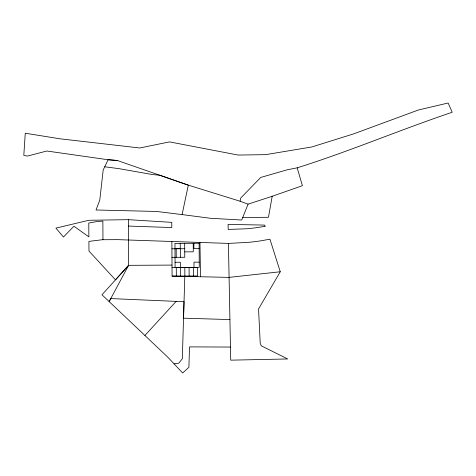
<?xml version="1.0" encoding="UTF-8"?>
<svg xmlns="http://www.w3.org/2000/svg" width="476" height="476" viewBox="0 0 476 476"><rect width="100%" height="100%" fill="white"/><g stroke="black" fill="none" stroke-linecap="round" stroke-linejoin="round"><path stroke-width="0.71" d="M184.795 276.395L183.534 318.182L229.872 319.575M272.189 196.279L248.091 204.144L240.1 201.229L240.731 198.052L260.717 177.441L287.462 169.736L297.202 167.832L302.397 185.688L272.189 196.279L268.47 217.294L242.736 217.467M117.239 160.471L108.088 159.74L103.191 170.003L99.776 200.122L96.039 209.987L156.586 211.457L182.094 214.587L188.312 185.152L117.233 160.46L108.088 159.746L46.827 151.011L27.424 156.08L23.8 155.36L25.264 133.209L59.589 138.748L139.748 147.982L169.539 141.896L238.113 155.051L265.584 154.658L311.75 146.983L353.817 133.821L418.475 109.962L448.136 103.018L452.2 112.253C400.167 129.781 349.586 151.35 297.202 167.832M248.091 204.144L241.719 220.013L210.594 218.294L182.094 214.587M172.009 265.09L128.597 265.328L109.165 301.576L110.783 298.571L184.034 301.724L182.326 358.714L178.839 363.117L174.097 363.866L167.802 357.196L101.983 294.781L128.597 265.328L128.395 219.662L88.786 220.287L55.936 228.105L63.445 237.036L73.941 226.231L88.869 236.864L88.786 223.024L97.729 221.423L102.864 221.132L102.971 239.731M280.251 271.76L258.545 308.972L260.223 343.309L261.306 345.832L287.694 358.963L230.729 360.165L228.415 243.409L248.103 242.361A196.558 196.558 0 0 0 260.104 240.939L269.94 239.214L280.251 271.76L228.98 277.389L172.068 276.104L171.884 241.493M128.597 265.328L115.466 279.858L88.976 251.048L88.905 241.386L102.304 239.731L117.971 239.648L228.415 243.409M144.966 335.437L176.138 301.385M174.989 248.609L180.249 248.579L180.22 243.361M199.158 248.478L193.899 248.508L193.875 243.284M171.919 248.799L184.718 248.734M184.736 251.869L193.268 251.822L193.22 243.29M171.967 257.332L184.765 257.266L184.688 243.337M175.067 262.264L180.321 262.234L180.35 267.452M199.23 262.133L193.976 262.157L194 267.381M172.02 267.571L197.617 267.435L197.665 275.967L172.068 276.104M230.449 347.058L189.507 346.885L188.895 367.335L182.665 372.982L174.097 363.866M128.425 226.064L171.806 227.552L171.776 222.363L128.395 219.662M104.726 166.779L118.958 168.653L152.612 174.573L159.746 175.239L188.312 185.152L240.1 201.229M199.968 242.433L200.509 276.746M193.351 267.458L193.399 275.991M189.085 267.482L189.133 276.015M184.819 267.506L184.866 276.038M180.452 248.758L180.499 257.29M180.553 267.53L180.6 276.062M176.185 248.775L176.233 257.314M176.287 267.548L176.334 276.086M265.102 226.243L260.312 227.088A184.289 184.289 0 0 1 246.913 228.76L228.182 229.438L228.099 224.416L264.614 225.083L265.102 226.243M199.129 243.26L174.966 243.385L175.091 267.482L199.26 267.351L199.129 243.26"/></g></svg>
